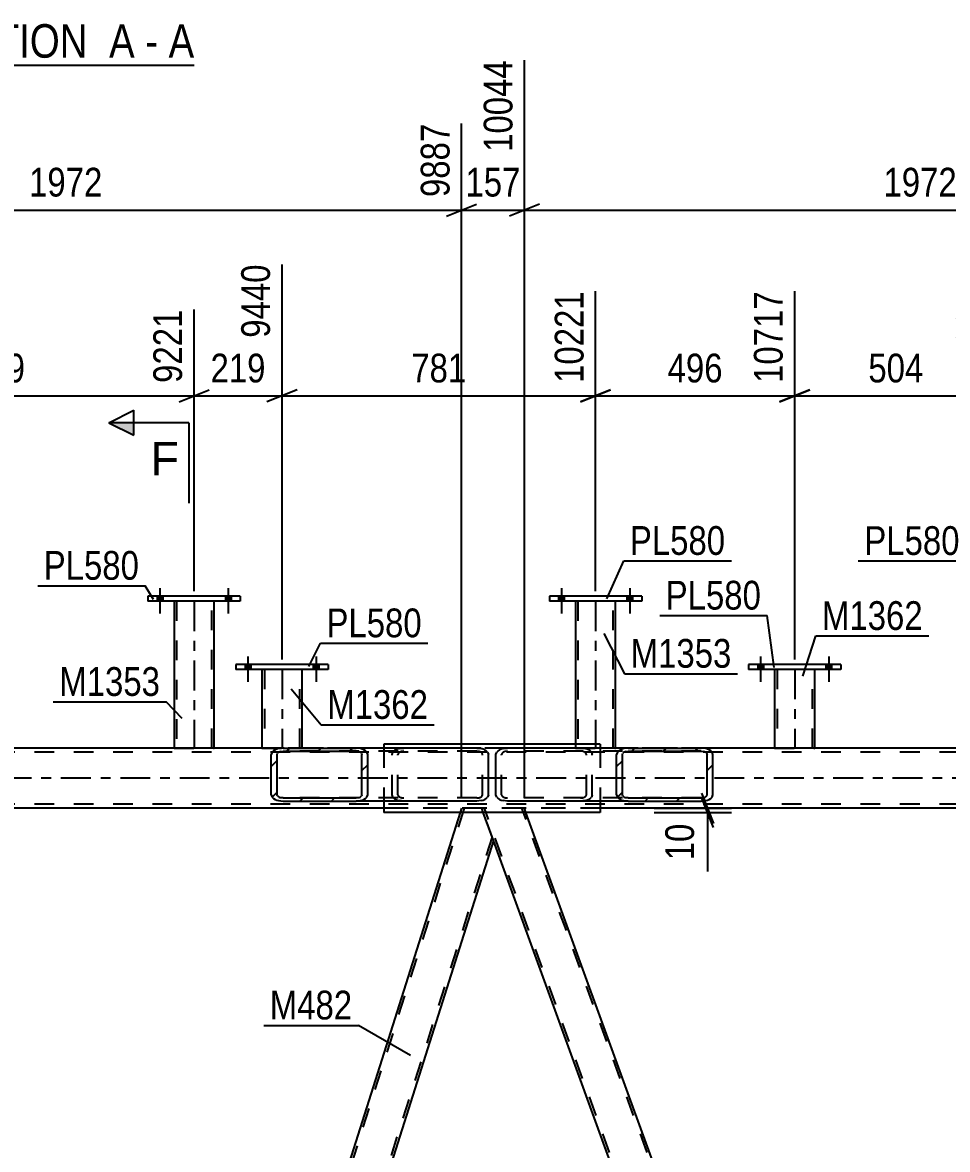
# Model space of a CAD drawing. Header units: millimetres. Extents: x -815 to 374, y -743 to 98.
# Drawn here: x -425.4 to -333.3, y -176.9 to -64.6 of the extents above; entities that cross this region are included whole.
import ezdxf

# ---------------------------------------------------------------- set-up
doc = ezdxf.new("R2010")
doc.units = ezdxf.units.MM
doc.linetypes.add('DXK_LINE_DOT2', pattern=[3.9198, 1.9599, -1.9599])
doc.linetypes.add('DXK_LINE_DOT3', pattern=[5.9187, 2.979, -0.9799, 0.9799, -0.9799])
doc.styles.add('Arial', font='ARIAL.TTF', dxfattribs={"height": 0.2})
doc.styles.add('Arial Narrow', font='ARIALN.TTF', dxfattribs={"height": 0.2})

# ---------------------------------------------------------------- blocks, each defined once
blk = doc.blocks.new('Unknown-232933173-12 - 4786')
at = {"color": 6, "linetype": 'Continuous'}
blk.add_line((-435.97, -68.9), (-408.32, -68.9), dxfattribs=at)
at = {"color": 0, "linetype": 'Continuous'}
for points in [[(-417.86, -68.15), (-417.86, -64.65), (-435.97, -64.65), (-435.97, -68.15)], [(-414.26, -68.15), (-414.26, -64.65), (-416.81, -64.65), (-416.81, -68.15)], [(-411.93, -68.15), (-411.93, -64.65), (-413.21, -64.65), (-413.21, -68.15)], [(-408.32, -68.15), (-408.32, -64.65), (-410.88, -64.65), (-410.88, -68.15)]]:
    blk.add_wipeout(points, dxfattribs=at)
at = {"color": 7, "linetype": 'Continuous', "style": 'Arial Narrow'}
for s, p in [('SECTION ', (-435.97, -68.15)), ('A', (-416.81, -68.15)), ('A', (-410.88, -68.15)), ('-', (-413.21, -68.15))]:
    blk.add_text(s, height=3.34, dxfattribs=at).set_placement(p)
blk = doc.blocks.new('Bolt-232933173-46887 - 7159')
at = {"linetype": 'Continuous'}
for points in [[(-402.7, -128.61), (-403.26, -128.61), (-403.26, -129.09), (-402.7, -129.09)], [(-402.7, -128.61), (-403.26, -128.61), (-403.26, -129.09), (-402.7, -129.09)], [(-395.9, -128.61), (-396.46, -128.61), (-396.46, -129.09), (-395.9, -129.09)], [(-395.9, -128.61), (-396.46, -128.61), (-396.46, -129.09), (-395.9, -129.09)]]:
    blk.add_hatch(color=1, dxfattribs=at).paths.add_polyline_path(points)
at = {"color": 1, "linetype": 'Continuous'}
for p, q in [((-402.98, -127.81), (-402.98, -130.33)), ((-402.98, -127.81), (-402.98, -130.33)), ((-396.18, -127.81), (-396.18, -130.33)), ((-396.18, -127.81), (-396.18, -130.33)), ((-403.26, -128.61), (-403.26, -129.09)), ((-403.26, -128.61), (-403.26, -129.09)), ((-402.7, -128.61), (-402.7, -129.09)), ((-402.7, -128.61), (-402.7, -129.09)), ((-396.46, -128.61), (-396.46, -129.09)), ((-396.46, -128.61), (-396.46, -129.09)), ((-395.9, -128.61), (-395.9, -129.09)), ((-395.9, -128.61), (-395.9, -129.09))]:
    blk.add_line(p, q, dxfattribs=at)
blk = doc.blocks.new('Bolt-232933173-46868 - 7159')
at = {"linetype": 'Continuous'}
for points in [[(-371.46, -121.81), (-372.02, -121.81), (-372.02, -122.29), (-371.46, -122.29)], [(-371.46, -121.81), (-372.02, -121.81), (-372.02, -122.29), (-371.46, -122.29)], [(-364.66, -121.81), (-365.22, -121.81), (-365.22, -122.29), (-364.66, -122.29)], [(-364.66, -121.81), (-365.22, -121.81), (-365.22, -122.29), (-364.66, -122.29)]]:
    blk.add_hatch(color=1, dxfattribs=at).paths.add_polyline_path(points)
at = {"color": 1, "linetype": 'Continuous'}
for p, q in [((-371.74, -121.01), (-371.74, -123.53)), ((-371.74, -121.01), (-371.74, -123.53)), ((-364.94, -121.01), (-364.94, -123.53)), ((-364.94, -121.01), (-364.94, -123.53)), ((-372.02, -121.81), (-372.02, -122.29)), ((-372.02, -121.81), (-372.02, -122.29)), ((-371.46, -121.81), (-371.46, -122.29)), ((-371.46, -121.81), (-371.46, -122.29)), ((-365.22, -121.81), (-365.22, -122.29)), ((-365.22, -121.81), (-365.22, -122.29)), ((-364.66, -121.81), (-364.66, -122.29)), ((-364.66, -121.81), (-364.66, -122.29))]:
    blk.add_line(p, q, dxfattribs=at)
blk = doc.blocks.new('Part-232933173-46791 - 7159')
at = {"color": 2, "linetype": 'Continuous'}
for p, q in [((-410.34, -122.29), (-410.34, -136.93)), ((-406.34, -136.93), (-406.34, -122.29))]:
    blk.add_line(p, q, dxfattribs=at)
at = {"color": 7, "linetype": 'DXK_LINE_DOT2'}
for p, q in [((-406.34, -122.29), (-410.34, -122.29)), ((-410.1, -122.29), (-410.1, -136.93)), ((-406.58, -136.93), (-406.58, -122.29)), ((-410.34, -136.93), (-410.34, -136.93)), ((-410.34, -136.93), (-406.34, -136.93)), ((-406.34, -136.93), (-406.34, -136.93)), ((-406.34, -136.93), (-406.34, -136.93))]:
    blk.add_line(p, q, dxfattribs=at)
at = {"color": 7, "linetype": 'DXK_LINE_DOT3'}
blk.add_line((-408.34, -122.29), (-408.34, -136.93), dxfattribs=at)
blk = doc.blocks.new('Part-232933173-7311 - 7159')
at = {"color": 2, "linetype": 'Continuous'}
for p, q in [((-389.42, -136.53), (-389.42, -136.93)), ((-367.87, -136.53), (-389.42, -136.53)), ((-367.87, -136.53), (-367.87, -136.93)), ((-389.42, -142.21), (-389.42, -143.33)), ((-367.87, -142.21), (-367.87, -143.33)), ((-367.87, -143.33), (-389.42, -143.33))]:
    blk.add_line(p, q, dxfattribs=at)
at = {"color": 7, "linetype": 'DXK_LINE_DOT2'}
for p, q in [((-389.42, -136.93), (-389.42, -142.21)), ((-367.87, -136.93), (-367.87, -142.21))]:
    blk.add_line(p, q, dxfattribs=at)
blk = doc.blocks.new('Part-232933173-7324 - 7159')
at = {"linetype": 'Continuous'}
h = blk.add_hatch(dxfattribs=at)
h.set_pattern_fill('', scale=0.7, style=0, pattern_type=0)
h.set_pattern_definition([(45, (-366.1603, -141.8167), (-1.57154, 1.57154), [])])
h.paths.add_polyline_path([(-366.25, -141.57), (-366.16, -141.82), (-365.91, -142.02), (-365.53, -142.16), (-365.08, -142.21), (-357.81, -142.21), (-357.36, -142.16), (-356.98, -142.02), (-356.73, -141.82), (-356.64, -141.57), (-356.64, -137.57), (-356.73, -137.33), (-356.98, -137.12), (-357.36, -136.98), (-357.81, -136.93), (-365.08, -136.93), (-365.53, -136.98), (-365.91, -137.12), (-366.16, -137.33), (-366.25, -137.57)])
h.paths.add_polyline_path([(-365.62, -137.45), (-365.5, -137.35), (-365.31, -137.28), (-365.08, -137.25), (-357.81, -137.25), (-357.58, -137.28), (-357.39, -137.35), (-357.27, -137.45), (-357.22, -137.57), (-357.22, -141.57), (-357.27, -141.69), (-357.39, -141.8), (-357.58, -141.87), (-357.81, -141.89), (-365.08, -141.89), (-365.31, -141.87), (-365.5, -141.8), (-365.62, -141.69), (-365.67, -141.57), (-365.67, -137.57)])
at = {"color": 2, "linetype": 'Continuous'}
for p, q in [((-377.56, -136.98), (-377.11, -136.93)), ((-365.08, -136.93), (-377.11, -136.93)), ((-365.08, -136.93), (-365.53, -136.98)), ((-365.08, -136.93), (-357.81, -136.93)), ((-357.36, -136.98), (-357.81, -136.93)), ((-378.28, -137.57), (-378.19, -137.33)), ((-378.28, -141.57), (-378.28, -137.57)), ((-366.16, -137.33), (-366.25, -137.57)), ((-366.25, -141.57), (-366.25, -137.57)), ((-365.67, -137.57), (-365.62, -137.45)), ((-365.67, -141.57), (-365.67, -137.57)), ((-365.31, -137.28), (-365.08, -137.25)), ((-365.08, -137.25), (-357.81, -137.25)), ((-357.81, -137.25), (-357.58, -137.28)), ((-357.27, -137.45), (-357.22, -137.57)), ((-357.22, -141.57), (-357.22, -137.57)), ((-356.64, -137.57), (-356.73, -137.33)), ((-356.64, -141.57), (-356.64, -137.57)), ((-378.19, -141.82), (-378.28, -141.57)), ((-377.11, -142.21), (-377.56, -142.16)), ((-365.08, -142.21), (-377.11, -142.21)), ((-366.25, -141.57), (-366.16, -141.82)), ((-365.62, -141.69), (-365.67, -141.57)), ((-365.53, -142.16), (-365.08, -142.21)), ((-365.08, -141.89), (-365.31, -141.87)), ((-365.08, -141.89), (-357.81, -141.89)), ((-365.08, -142.21), (-357.81, -142.21)), ((-357.58, -141.87), (-357.81, -141.89)), ((-357.81, -142.21), (-357.36, -142.16)), ((-357.22, -141.57), (-357.27, -141.69)), ((-356.73, -141.82), (-356.64, -141.57))]:
    blk.add_line(p, q, dxfattribs=at)
at = {"color": 7, "linetype": 'DXK_LINE_DOT2'}
for p, q in [((-369.84, -136.93), (-369.39, -136.98)), ((-357.81, -136.93), (-365.08, -136.93)), ((-377.65, -137.45), (-377.7, -137.57)), ((-377.7, -141.57), (-377.7, -137.57)), ((-377.11, -137.25), (-377.34, -137.28)), ((-357.81, -137.25), (-377.11, -137.25)), ((-369.61, -137.28), (-369.84, -137.25)), ((-369.25, -137.57), (-369.3, -137.45)), ((-369.25, -141.57), (-369.25, -137.57)), ((-368.76, -137.33), (-368.67, -137.57)), ((-368.67, -141.57), (-368.67, -137.57)), ((-377.7, -141.57), (-377.65, -141.69)), ((-377.34, -141.87), (-377.11, -141.89)), ((-357.81, -141.89), (-377.11, -141.89)), ((-369.84, -141.89), (-369.61, -141.87)), ((-369.39, -142.16), (-369.84, -142.21)), ((-369.3, -141.69), (-369.25, -141.57)), ((-368.67, -141.57), (-368.76, -141.82)), ((-365.08, -142.21), (-365.08, -142.21)), ((-365.08, -142.21), (-357.81, -142.21))]:
    blk.add_line(p, q, dxfattribs=at)
at = {"color": 2, "linetype": 'Continuous'}
for centre, radius, start, end in [((-377.38, -138.05), 1.09, 99.5182, 138.0638), ((-365.35, -138.05), 1.09, 99.5182, 138.0638), ((-365.22, -137.81), 0.545, 99.5182, 138.0638), ((-357.67, -137.81), 0.545, 41.9363, 80.4819), ((-357.54, -138.05), 1.09, 41.9363, 80.4819), ((-377.38, -141.09), 1.09, 221.9363, 260.4819), ((-365.35, -141.09), 1.09, 221.9363, 260.4819), ((-365.22, -141.33), 0.545, 221.9363, 260.4819), ((-357.67, -141.33), 0.545, 279.5182, 318.0638), ((-357.54, -141.09), 1.09, 279.5182, 318.0638)]:
    blk.add_arc(centre, radius, start, end, dxfattribs=at)
at = {"color": 7, "linetype": 'DXK_LINE_DOT2'}
for centre, radius, start, end in [((-377.25, -137.81), 0.545, 99.5182, 138.0638), ((-369.7, -137.81), 0.545, 41.9363, 80.4819), ((-369.57, -138.05), 1.09, 41.9363, 80.4819), ((-377.25, -141.33), 0.545, 221.9363, 260.4819), ((-369.7, -141.33), 0.545, 279.5182, 318.0638), ((-369.57, -141.09), 1.09, 279.5182, 318.0638)]:
    blk.add_arc(centre, radius, start, end, dxfattribs=at)
blk = doc.blocks.new('Part-232933173-7440 - 7159')
at = {"color": 7, "linetype": 'DXK_LINE_DOT2'}
for p, q in [((-375.42, -142.93), (-379.68, -142.93)), ((-378.51, -146.14), (-379.68, -142.93)), ((-336.11, -261.93), (-379.42, -142.93)), ((-332.37, -261.93), (-375.68, -142.93)), ((-375.28, -143.33), (-375.42, -142.93))]:
    blk.add_line(p, q, dxfattribs=at)
at = {"color": 2, "linetype": 'Continuous'}
for p, q in [((-333.28, -258.73), (-375.28, -143.33)), ((-336.51, -261.53), (-378.51, -146.14))]:
    blk.add_line(p, q, dxfattribs=at)
blk = doc.blocks.new('Part-232933173-7470 - 7159')
at = {"linetype": 'Continuous'}
h = blk.add_hatch(dxfattribs=at)
h.set_pattern_fill('', scale=0.7, style=0, pattern_type=0)
h.set_pattern_definition([(45, (-400.558, -141.8166), (-1.57154, 1.57154), [])])
h.paths.add_polyline_path([(-400.65, -141.57), (-400.56, -141.82), (-400.31, -142.02), (-399.93, -142.16), (-399.48, -142.21), (-392.2, -142.21), (-391.76, -142.16), (-391.38, -142.02), (-391.13, -141.82), (-391.04, -141.57), (-391.04, -137.57), (-391.13, -137.33), (-391.38, -137.12), (-391.76, -136.98), (-392.2, -136.93), (-399.48, -136.93), (-399.93, -136.98), (-400.31, -137.12), (-400.56, -137.33), (-400.65, -137.57)])
h.paths.add_polyline_path([(-400.02, -137.45), (-399.89, -137.35), (-399.7, -137.28), (-399.48, -137.25), (-392.2, -137.25), (-391.98, -137.28), (-391.79, -137.35), (-391.67, -137.45), (-391.62, -137.57), (-391.62, -141.57), (-391.67, -141.69), (-391.79, -141.8), (-391.98, -141.87), (-392.2, -141.89), (-399.48, -141.89), (-399.7, -141.87), (-399.89, -141.8), (-400.02, -141.69), (-400.06, -141.57), (-400.06, -137.57)])
at = {"color": 2, "linetype": 'Continuous'}
for p, q in [((-399.48, -136.93), (-399.93, -136.98)), ((-399.48, -136.93), (-392.2, -136.93)), ((-380.17, -136.93), (-392.2, -136.93)), ((-391.76, -136.98), (-392.2, -136.93)), ((-380.17, -136.93), (-379.73, -136.98)), ((-400.56, -137.33), (-400.65, -137.57)), ((-400.65, -141.57), (-400.65, -137.57)), ((-400.06, -137.57), (-400.02, -137.45)), ((-400.06, -141.57), (-400.06, -137.57)), ((-399.7, -137.28), (-399.48, -137.25)), ((-399.48, -137.25), (-392.2, -137.25)), ((-392.2, -137.25), (-391.98, -137.28)), ((-391.67, -137.45), (-391.62, -137.57)), ((-391.62, -141.57), (-391.62, -137.57)), ((-391.04, -137.57), (-391.13, -137.33)), ((-391.04, -141.57), (-391.04, -137.57)), ((-379.1, -137.33), (-379.01, -137.57)), ((-379.01, -141.57), (-379.01, -137.57)), ((-400.65, -141.57), (-400.56, -141.82)), ((-400.02, -141.69), (-400.06, -141.57)), ((-399.93, -142.16), (-399.48, -142.21)), ((-399.48, -141.89), (-399.7, -141.87)), ((-399.48, -141.89), (-392.2, -141.89)), ((-399.48, -142.21), (-392.2, -142.21)), ((-391.98, -141.87), (-392.2, -141.89)), ((-392.2, -142.21), (-391.76, -142.16)), ((-380.17, -142.21), (-392.2, -142.21)), ((-391.62, -141.57), (-391.67, -141.69)), ((-391.13, -141.82), (-391.04, -141.57)), ((-379.73, -142.16), (-380.17, -142.21)), ((-379.01, -141.57), (-379.1, -141.82))]:
    blk.add_line(p, q, dxfattribs=at)
at = {"color": 7, "linetype": 'DXK_LINE_DOT2'}
for p, q in [((-392.2, -136.93), (-399.48, -136.93)), ((-387.9, -136.98), (-387.45, -136.93)), ((-380.17, -137.25), (-399.48, -137.25)), ((-388.62, -137.57), (-388.53, -137.33)), ((-388.62, -141.57), (-388.62, -137.57)), ((-387.99, -137.45), (-388.03, -137.57)), ((-388.03, -141.57), (-388.03, -137.57)), ((-387.45, -137.25), (-387.67, -137.28)), ((-379.95, -137.28), (-380.17, -137.25)), ((-379.59, -137.57), (-379.64, -137.45)), ((-379.59, -141.57), (-379.59, -137.57)), ((-380.17, -141.89), (-399.48, -141.89)), ((-399.48, -142.21), (-392.2, -142.21)), ((-388.53, -141.82), (-388.62, -141.57)), ((-388.03, -141.57), (-387.99, -141.69)), ((-387.45, -142.21), (-387.9, -142.16)), ((-387.67, -141.87), (-387.45, -141.89)), ((-380.17, -141.89), (-379.95, -141.87)), ((-379.64, -141.69), (-379.59, -141.57))]:
    blk.add_line(p, q, dxfattribs=at)
at = {"color": 2, "linetype": 'Continuous'}
for centre, radius, start, end in [((-399.75, -138.05), 1.09, 99.5182, 138.0638), ((-399.61, -137.81), 0.545, 99.5182, 138.0638), ((-392.07, -137.81), 0.545, 41.9363, 80.4819), ((-391.94, -138.05), 1.09, 41.9363, 80.4819), ((-379.91, -138.05), 1.09, 41.9363, 80.4819), ((-399.75, -141.09), 1.09, 221.9363, 260.4819), ((-399.61, -141.33), 0.545, 221.9363, 260.4819), ((-392.07, -141.33), 0.545, 279.5182, 318.0638), ((-391.94, -141.09), 1.09, 279.5182, 318.0638), ((-379.91, -141.09), 1.09, 279.5182, 318.0638)]:
    blk.add_arc(centre, radius, start, end, dxfattribs=at)
at = {"color": 7, "linetype": 'DXK_LINE_DOT2'}
for centre, radius, start, end in [((-387.72, -138.05), 1.09, 99.5182, 138.0638), ((-387.58, -137.81), 0.545, 99.5182, 138.0638), ((-380.04, -137.81), 0.545, 41.9363, 80.4819), ((-387.72, -141.09), 1.09, 221.9363, 260.4819), ((-387.58, -141.33), 0.545, 221.9363, 260.4819), ((-380.04, -141.33), 0.545, 279.5182, 318.0638)]:
    blk.add_arc(centre, radius, start, end, dxfattribs=at)
blk = doc.blocks.new('Part-232933173-7353 - 7159')
at = {"color": 7, "linetype": 'DXK_LINE_DOT2'}
for p, q in [((-81.86, -136.93), (-654.89, -136.93)), ((-357.8, -136.93), (-399.48, -136.93)), ((-81.26, -137.33), (-741.87, -137.33)), ((-81.26, -142.53), (-741.87, -142.53)), ((-81.26, -142.93), (-729.95, -142.93)), ((-367.87, -142.93), (-389.42, -142.93))]:
    blk.add_line(p, q, dxfattribs=at)
at = {"color": 2, "linetype": 'Continuous'}
for p, q in [((-399.48, -136.93), (-442.94, -136.93)), ((-314.35, -136.93), (-357.8, -136.93)), ((-389.42, -142.93), (-453.01, -142.93)), ((-304.28, -142.93), (-367.87, -142.93))]:
    blk.add_line(p, q, dxfattribs=at)
at = {"color": 7, "linetype": 'DXK_LINE_DOT3'}
blk.add_line((-81.26, -139.93), (-741.87, -139.93), dxfattribs=at)
blk = doc.blocks.new('Part-232933173-7400 - 7159')
at = {"color": 2, "linetype": 'Continuous'}
for p, q in [((-381.82, -143.33), (-418.41, -258.73)), ((-378.51, -146.14), (-379.53, -143.33)), ((-378.51, -146.14), (-415.11, -261.53))]:
    blk.add_line(p, q, dxfattribs=at)
at = {"color": 7, "linetype": 'DXK_LINE_DOT2'}
for p, q in [((-381.44, -142.93), (-418.28, -259.1)), ((-381.69, -142.93), (-381.82, -143.33)), ((-379.68, -142.93), (-381.69, -142.93)), ((-379.53, -143.33), (-379.68, -142.93)), ((-378.65, -145.77), (-415.48, -261.93))]:
    blk.add_line(p, q, dxfattribs=at)
blk = doc.blocks.new('Bolt-232933173-46886 - 7159')
at = {"linetype": 'Continuous'}
for points in [[(-351.62, -128.61), (-352.18, -128.61), (-352.18, -129.09), (-351.62, -129.09)], [(-351.62, -128.61), (-352.18, -128.61), (-352.18, -129.09), (-351.62, -129.09)], [(-344.82, -128.61), (-345.38, -128.61), (-345.38, -129.09), (-344.82, -129.09)], [(-344.82, -128.61), (-345.38, -128.61), (-345.38, -129.09), (-344.82, -129.09)]]:
    blk.add_hatch(color=1, dxfattribs=at).paths.add_polyline_path(points)
at = {"color": 1, "linetype": 'Continuous'}
for p, q in [((-351.9, -127.81), (-351.9, -130.33)), ((-351.9, -127.81), (-351.9, -130.33)), ((-345.1, -127.81), (-345.1, -130.33)), ((-345.1, -127.81), (-345.1, -130.33)), ((-352.18, -128.61), (-352.18, -129.09)), ((-352.18, -128.61), (-352.18, -129.09)), ((-351.62, -128.61), (-351.62, -129.09)), ((-351.62, -128.61), (-351.62, -129.09)), ((-345.38, -128.61), (-345.38, -129.09)), ((-345.38, -128.61), (-345.38, -129.09)), ((-344.82, -128.61), (-344.82, -129.09)), ((-344.82, -128.61), (-344.82, -129.09))]:
    blk.add_line(p, q, dxfattribs=at)
blk = doc.blocks.new('Part-232933173-46828 - 7159')
at = {"color": 2, "linetype": 'Continuous'}
for p, q in [((-401.58, -129.09), (-401.58, -136.93)), ((-397.58, -136.93), (-397.58, -129.09))]:
    blk.add_line(p, q, dxfattribs=at)
at = {"color": 7, "linetype": 'DXK_LINE_DOT2'}
for p, q in [((-397.58, -129.09), (-401.58, -129.09)), ((-401.34, -129.09), (-401.34, -136.94)), ((-397.82, -136.94), (-397.82, -129.09)), ((-401.58, -136.93), (-401.58, -136.94)), ((-401.58, -136.94), (-397.58, -136.94)), ((-397.58, -136.94), (-397.58, -136.93)), ((-397.58, -136.93), (-397.58, -136.94))]:
    blk.add_line(p, q, dxfattribs=at)
at = {"color": 7, "linetype": 'DXK_LINE_DOT3'}
blk.add_line((-399.58, -129.09), (-399.58, -136.94), dxfattribs=at)
blk = doc.blocks.new('Part-232933173-46787 - 7159')
at = {"color": 2, "linetype": 'Continuous'}
for p, q in [((-370.34, -122.29), (-370.34, -136.53)), ((-366.34, -136.93), (-366.34, -122.29))]:
    blk.add_line(p, q, dxfattribs=at)
at = {"color": 7, "linetype": 'DXK_LINE_DOT2'}
for p, q in [((-366.34, -122.29), (-370.34, -122.29)), ((-370.1, -122.29), (-370.1, -136.93)), ((-366.58, -136.93), (-366.58, -122.29)), ((-370.34, -136.53), (-370.34, -136.93)), ((-370.34, -136.93), (-366.34, -136.93)), ((-366.34, -136.93), (-366.34, -136.93)), ((-366.34, -136.93), (-366.34, -136.93))]:
    blk.add_line(p, q, dxfattribs=at)
at = {"color": 7, "linetype": 'DXK_LINE_DOT3'}
blk.add_line((-368.34, -122.29), (-368.34, -136.93), dxfattribs=at)
blk = doc.blocks.new('Part-232933173-46788 - 7159')
at = {"color": 2, "linetype": 'Continuous'}
for p, q in [((-363.74, -121.81), (-372.94, -121.81)), ((-372.94, -121.81), (-372.94, -122.29)), ((-363.74, -122.29), (-372.94, -122.29)), ((-363.74, -121.81), (-363.74, -122.29))]:
    blk.add_line(p, q, dxfattribs=at)
blk = doc.blocks.new('Part-232933173-46792 - 7159')
at = {"color": 2, "linetype": 'Continuous'}
for p, q in [((-403.74, -121.81), (-412.94, -121.81)), ((-412.94, -121.81), (-412.94, -122.29)), ((-403.74, -122.29), (-412.94, -122.29)), ((-403.74, -121.81), (-403.74, -122.29))]:
    blk.add_line(p, q, dxfattribs=at)
blk = doc.blocks.new('Part-232933173-46826 - 7159')
at = {"color": 2, "linetype": 'Continuous'}
for p, q in [((-350.5, -129.09), (-350.5, -136.93)), ((-346.5, -136.93), (-346.5, -129.09))]:
    blk.add_line(p, q, dxfattribs=at)
at = {"color": 7, "linetype": 'DXK_LINE_DOT2'}
for p, q in [((-346.5, -129.09), (-350.5, -129.09)), ((-350.26, -129.09), (-350.26, -136.94)), ((-346.74, -136.94), (-346.74, -129.09)), ((-350.5, -136.93), (-350.5, -136.94)), ((-350.5, -136.94), (-346.5, -136.94)), ((-346.5, -136.94), (-346.5, -136.93)), ((-346.5, -136.93), (-346.5, -136.94))]:
    blk.add_line(p, q, dxfattribs=at)
at = {"color": 7, "linetype": 'DXK_LINE_DOT3'}
blk.add_line((-348.5, -129.09), (-348.5, -136.94), dxfattribs=at)
blk = doc.blocks.new('Part-232933173-46827 - 7159')
at = {"color": 2, "linetype": 'Continuous'}
for p, q in [((-343.9, -128.61), (-353.1, -128.61)), ((-353.1, -128.61), (-353.1, -129.09)), ((-343.9, -129.09), (-353.1, -129.09)), ((-343.9, -128.61), (-343.9, -129.09))]:
    blk.add_line(p, q, dxfattribs=at)
blk = doc.blocks.new('Part-232933173-46829 - 7159')
at = {"color": 2, "linetype": 'Continuous'}
for p, q in [((-394.98, -128.61), (-404.18, -128.61)), ((-404.18, -128.61), (-404.18, -129.09)), ((-394.98, -129.09), (-404.18, -129.09)), ((-394.98, -128.61), (-394.98, -129.09))]:
    blk.add_line(p, q, dxfattribs=at)
blk = doc.blocks.new('Bolt-232933173-46870 - 7159')
at = {"linetype": 'Continuous'}
for points in [[(-411.46, -121.81), (-412.02, -121.81), (-412.02, -122.29), (-411.46, -122.29)], [(-411.46, -121.81), (-412.02, -121.81), (-412.02, -122.29), (-411.46, -122.29)], [(-404.66, -121.81), (-405.22, -121.81), (-405.22, -122.29), (-404.66, -122.29)], [(-404.66, -121.81), (-405.22, -121.81), (-405.22, -122.29), (-404.66, -122.29)]]:
    blk.add_hatch(color=1, dxfattribs=at).paths.add_polyline_path(points)
at = {"color": 1, "linetype": 'Continuous'}
for p, q in [((-411.74, -121.01), (-411.74, -123.53)), ((-411.74, -121.01), (-411.74, -123.53)), ((-404.94, -121.01), (-404.94, -123.53)), ((-404.94, -121.01), (-404.94, -123.53)), ((-412.02, -121.81), (-412.02, -122.29)), ((-412.02, -121.81), (-412.02, -122.29)), ((-411.46, -121.81), (-411.46, -122.29)), ((-411.46, -121.81), (-411.46, -122.29)), ((-405.22, -121.81), (-405.22, -122.29)), ((-405.22, -121.81), (-405.22, -122.29)), ((-404.66, -121.81), (-404.66, -122.29)), ((-404.66, -121.81), (-404.66, -122.29))]:
    blk.add_line(p, q, dxfattribs=at)
blk = doc.blocks.new('StraightDimension-232933173-57647 - 7159')
at = {"color": 7, "linetype": 'Continuous'}
for p, q in [((-348.5, -128.09), (-348.5, -91.41)), ((-328.34, -121.29), (-328.34, -91.41)), ((-347, -101.25), (-350, -102.45)), ((-348.5, -101.85), (-328.34, -101.85)), ((-329.84, -102.45), (-326.84, -101.25))]:
    blk.add_line(p, q, dxfattribs=at)
at = {"color": 0}
blk.add_wipeout([(-335.08, -101.1), (-335.08, -96.9), (-341.76, -96.9), (-341.76, -101.1)], dxfattribs=at)
at = {"color": 3, "style": 'Arial Narrow'}
blk.add_text('504', height=2.863, dxfattribs=at).set_placement((-341.16, -100.5))
at = {"color": 0, "linetype": 'Continuous'}
blk.add_wipeout([(-328.94, -90.81), (-333.14, -90.81), (-333.14, -101.15), (-328.94, -101.15)], dxfattribs=at)
at = {"color": 3, "linetype": 'Continuous', "style": 'Arial Narrow'}
blk.add_text('11221', height=2.863, rotation=90.0002, dxfattribs=at).set_placement((-329.54, -100.55))
blk = doc.blocks.new('StraightDimension-232933173-57650 - 7159')
at = {"color": 7, "linetype": 'Continuous'}
for p, q in [((-399.58, -128.09), (-399.58, -88.74)), ((-408.34, -121.29), (-408.34, -93.24)), ((-409.84, -102.45), (-406.84, -101.25)), ((-408.34, -101.85), (-399.58, -101.85)), ((-398.08, -101.25), (-401.08, -102.45))]:
    blk.add_line(p, q, dxfattribs=at)
at = {"color": 0}
blk.add_wipeout([(-400.62, -101.1), (-400.62, -96.9), (-407.3, -96.9), (-407.3, -101.1)], dxfattribs=at)
at = {"color": 3, "style": 'Arial Narrow'}
blk.add_text('219', height=2.863, dxfattribs=at).set_placement((-406.7, -100.5))
at = {"color": 0, "linetype": 'Continuous'}
blk.add_wipeout([(-400.18, -88.14), (-404.38, -88.14), (-404.38, -96.65), (-400.18, -96.65)], dxfattribs=at)
at = {"color": 3, "linetype": 'Continuous', "style": 'Arial Narrow'}
blk.add_text('9440', height=2.863, rotation=90.0002, dxfattribs=at).set_placement((-400.78, -96.05))
blk = doc.blocks.new('StraightDimension-232933173-57649 - 7159')
at = {"color": 7, "linetype": 'Continuous'}
for p, q in [((-399.58, -128.09), (-399.58, -88.74)), ((-368.34, -121.29), (-368.34, -91.41)), ((-398.08, -101.25), (-401.08, -102.45)), ((-399.58, -101.85), (-368.34, -101.85)), ((-369.84, -102.45), (-366.84, -101.25))]:
    blk.add_line(p, q, dxfattribs=at)
at = {"color": 0}
blk.add_wipeout([(-380.62, -101.1), (-380.62, -96.9), (-387.3, -96.9), (-387.3, -101.1)], dxfattribs=at)
at = {"color": 3, "style": 'Arial Narrow'}
blk.add_text('781', height=2.863, dxfattribs=at).set_placement((-386.7, -100.5))
at = {"color": 0, "linetype": 'Continuous'}
blk.add_wipeout([(-368.94, -90.81), (-373.14, -90.81), (-373.14, -101.15), (-368.94, -101.15)], dxfattribs=at)
at = {"color": 3, "linetype": 'Continuous', "style": 'Arial Narrow'}
blk.add_text('10221', height=2.863, rotation=90.0002, dxfattribs=at).set_placement((-369.54, -100.55))
blk = doc.blocks.new('StraightDimension-232933173-37574 - 7159')
at = {"color": 7, "linetype": 'Continuous'}
for p, q in [((-375.42, -141.93), (-375.42, -68.39)), ((-381.69, -141.93), (-381.69, -74.72)), ((-383.19, -83.93), (-380.19, -82.73)), ((-373.92, -82.73), (-376.92, -83.93)), ((-381.69, -83.33), (-375.42, -83.33))]:
    blk.add_line(p, q, dxfattribs=at)
at = {"color": 0}
blk.add_wipeout([(-375.22, -82.58), (-375.22, -78.38), (-381.9, -78.38), (-381.9, -82.58)], dxfattribs=at)
at = {"color": 3, "style": 'Arial Narrow'}
blk.add_text('157', height=2.863, dxfattribs=at).set_placement((-381.3, -81.98))
at = {"color": 0, "linetype": 'Continuous'}
blk.add_wipeout([(-376.02, -67.79), (-380.22, -67.79), (-380.22, -78.13), (-376.02, -78.13)], dxfattribs=at)
at = {"color": 3, "linetype": 'Continuous', "style": 'Arial Narrow'}
blk.add_text('10044', height=2.863, rotation=90.0002, dxfattribs=at).set_placement((-376.62, -77.53))
blk = doc.blocks.new('StraightDimension-232933173-37573 - 7159')
at = {"color": 7, "linetype": 'Continuous'}
for p, q in [((-375.42, -141.93), (-375.42, -68.39)), ((-296.56, -141.93), (-296.56, -72.89)), ((-373.92, -82.73), (-376.92, -83.93)), ((-298.06, -83.93), (-295.06, -82.73)), ((-375.42, -83.33), (-296.56, -83.33))]:
    blk.add_line(p, q, dxfattribs=at)
at = {"color": 0}
blk.add_wipeout([(-331.74, -82.58), (-331.74, -78.38), (-340.25, -78.38), (-340.25, -82.58)], dxfattribs=at)
at = {"color": 3, "style": 'Arial Narrow'}
blk.add_text('1972', height=2.863, dxfattribs=at).set_placement((-339.65, -81.98))
at = {"color": 0, "linetype": 'Continuous'}
blk.add_wipeout([(-297.16, -72.29), (-301.36, -72.29), (-301.36, -82.63), (-297.16, -82.63)], dxfattribs=at)
at = {"color": 3, "linetype": 'Continuous', "style": 'Arial Narrow'}
blk.add_text('12015', height=2.863, rotation=90.0002, dxfattribs=at).set_placement((-297.76, -82.03))
blk = doc.blocks.new('StraightDimension-232933173-37575 - 7159')
at = {"color": 7, "linetype": 'Continuous'}
for p, q in [((-460.56, -141.93), (-460.56, -70.22)), ((-381.69, -141.93), (-381.69, -74.72)), ((-459.06, -82.73), (-462.06, -83.93)), ((-383.19, -83.93), (-380.19, -82.73)), ((-460.56, -83.33), (-381.69, -83.33))]:
    blk.add_line(p, q, dxfattribs=at)
at = {"color": 0}
blk.add_wipeout([(-416.87, -82.58), (-416.87, -78.38), (-425.38, -78.38), (-425.38, -82.58)], dxfattribs=at)
at = {"color": 3, "style": 'Arial Narrow'}
blk.add_text('1972', height=2.863, dxfattribs=at).set_placement((-424.78, -81.98))
at = {"color": 0, "linetype": 'Continuous'}
blk.add_wipeout([(-382.29, -74.12), (-386.49, -74.12), (-386.49, -82.63), (-382.29, -82.63)], dxfattribs=at)
at = {"color": 3, "linetype": 'Continuous', "style": 'Arial Narrow'}
blk.add_text('9887', height=2.863, rotation=90.0002, dxfattribs=at).set_placement((-382.89, -82.03))
blk = doc.blocks.new('StraightDimension-232933173-38577 - 7159')
at = {"color": 7, "linetype": 'Continuous'}
for p, q in [((-357.78, -141.43), (-356.58, -144.43)), ((-356.58, -144.83), (-357.78, -141.83)), ((-362.51, -142.93), (-354.78, -142.93)), ((-362.51, -143.33), (-354.78, -143.33)), ((-357.18, -143.33), (-357.18, -142.93)), ((-357.18, -143.33), (-357.18, -149.24)), ((-357.18, -143.33), (-357.18, -149.24))]:
    blk.add_line(p, q, dxfattribs=at)
at = {"color": 0}
blk.add_wipeout([(-357.93, -143.86), (-362.13, -143.86), (-362.13, -148.71), (-357.93, -148.71)], dxfattribs=at)
at = {"color": 3, "style": 'Arial Narrow'}
blk.add_text('10', height=2.863, rotation=90.0002, dxfattribs=at).set_placement((-358.53, -148.11))
blk = doc.blocks.new('StraightDimension-232933173-57648 - 7159')
at = {"color": 7, "linetype": 'Continuous'}
for p, q in [((-368.34, -121.29), (-368.34, -91.41)), ((-348.5, -128.09), (-348.5, -91.41)), ((-366.84, -101.25), (-369.84, -102.45)), ((-368.34, -101.85), (-348.5, -101.85)), ((-350, -102.45), (-347, -101.25))]:
    blk.add_line(p, q, dxfattribs=at)
at = {"color": 0}
blk.add_wipeout([(-355.08, -101.1), (-355.08, -96.9), (-361.76, -96.9), (-361.76, -101.1)], dxfattribs=at)
at = {"color": 3, "style": 'Arial Narrow'}
blk.add_text('496', height=2.863, dxfattribs=at).set_placement((-361.16, -100.5))
at = {"color": 0, "linetype": 'Continuous'}
blk.add_wipeout([(-349.1, -90.81), (-353.3, -90.81), (-353.3, -101.15), (-349.1, -101.15)], dxfattribs=at)
at = {"color": 3, "linetype": 'Continuous', "style": 'Arial Narrow'}
blk.add_text('10717', height=2.863, rotation=90.0002, dxfattribs=at).set_placement((-349.7, -100.55))
blk = doc.blocks.new('StraightDimension-232933173-57651 - 7159')
at = {"color": 7, "linetype": 'Continuous'}
for p, q in [((-447.5, -120.57), (-447.5, -80.04)), ((-408.34, -121.29), (-408.34, -93.24)), ((-446, -101.25), (-449, -102.45)), ((-447.5, -101.85), (-408.34, -101.85)), ((-409.84, -102.45), (-406.84, -101.25))]:
    blk.add_line(p, q, dxfattribs=at)
at = {"color": 0}
blk.add_wipeout([(-424.58, -101.1), (-424.58, -96.9), (-431.26, -96.9), (-431.26, -101.1)], dxfattribs=at)
at = {"color": 3, "style": 'Arial Narrow'}
blk.add_text('979', height=2.863, dxfattribs=at).set_placement((-430.66, -100.5))
at = {"color": 0, "linetype": 'Continuous'}
blk.add_wipeout([(-408.94, -92.64), (-413.14, -92.64), (-413.14, -101.15), (-408.94, -101.15)], dxfattribs=at)
at = {"color": 3, "linetype": 'Continuous', "style": 'Arial Narrow'}
blk.add_text('9221', height=2.863, rotation=90.0002, dxfattribs=at).set_placement((-409.54, -100.55))
blk = doc.blocks.new('Mark-232933173-58361 - 7159')
at = {"color": 30, "linetype": 'Continuous'}
for p, q in [((-396.92, -128.79), (-395.75, -126.49)), ((-395.75, -126.49), (-385.05, -126.49))]:
    blk.add_line(p, q, dxfattribs=at)
at = {"color": 0}
blk.add_wipeout([(-385.65, -125.89), (-385.65, -122.89), (-395.15, -122.89), (-395.15, -125.89)], dxfattribs=at)
blk.add_wipeout([(-385.65, -125.89), (-385.65, -122.89), (-395.15, -122.89), (-395.15, -125.89)], dxfattribs=at)
at = {"color": 3, "style": 'Arial Narrow'}
blk.add_text('PL580', height=2.863, dxfattribs=at).set_placement((-395.15, -125.89))
blk = doc.blocks.new('Mark-232933173-58353 - 7159')
at = {"color": 30, "linetype": 'Continuous'}
for p in [(-423.92, -120.76), (-412.38, -122.14)]:
    blk.add_line(p, (-413.22, -120.76), dxfattribs=at)
at = {"color": 0}
blk.add_wipeout([(-413.82, -120.16), (-413.82, -117.16), (-423.32, -117.16), (-423.32, -120.16)], dxfattribs=at)
blk.add_wipeout([(-413.82, -120.16), (-413.82, -117.16), (-423.32, -117.16), (-423.32, -120.16)], dxfattribs=at)
at = {"color": 3, "style": 'Arial Narrow'}
blk.add_text('PL580', height=2.863, dxfattribs=at).set_placement((-423.32, -120.16))
blk = doc.blocks.new('Mark-232933173-58358 - 7159')
at = {"color": 30, "linetype": 'Continuous'}
for p, q in [((-398.68, -131.03), (-395.67, -134.62)), ((-395.67, -134.62), (-384.41, -134.62))]:
    blk.add_line(p, q, dxfattribs=at)
at = {"color": 0}
blk.add_wipeout([(-385.01, -134.02), (-385.01, -131.02), (-395.07, -131.02), (-395.07, -134.02)], dxfattribs=at)
blk.add_wipeout([(-385.01, -134.02), (-385.01, -131.02), (-395.07, -131.02), (-395.07, -134.02)], dxfattribs=at)
at = {"color": 3, "style": 'Arial Narrow'}
blk.add_text('M1362', height=2.863, dxfattribs=at).set_placement((-395.07, -134.02))
blk = doc.blocks.new('Mark-232933173-58350 - 7159')
at = {"color": 30, "linetype": 'Continuous'}
for p in [(-422.37, -132.33), (-409.53, -133.99)]:
    blk.add_line(p, (-411.12, -132.33), dxfattribs=at)
at = {"color": 0}
blk.add_wipeout([(-411.72, -131.73), (-411.72, -128.73), (-421.77, -128.73), (-421.77, -131.73)], dxfattribs=at)
blk.add_wipeout([(-411.72, -131.73), (-411.72, -128.73), (-421.77, -128.73), (-421.77, -131.73)], dxfattribs=at)
at = {"color": 3, "style": 'Arial Narrow'}
blk.add_text('M1353', height=2.863, dxfattribs=at).set_placement((-421.77, -131.73))
blk = doc.blocks.new('Mark-232933173-7396 - 7159')
at = {"color": 30, "linetype": 'Continuous'}
for p in [(-401.4, -164.56), (-386.78, -167.56)]:
    blk.add_line(p, (-391.97, -164.56), dxfattribs=at)
at = {"color": 0}
blk.add_wipeout([(-392.57, -163.96), (-392.57, -160.96), (-400.8, -160.96), (-400.8, -163.96)], dxfattribs=at)
blk.add_wipeout([(-392.57, -163.96), (-392.57, -160.96), (-400.8, -160.96), (-400.8, -163.96)], dxfattribs=at)
at = {"color": 3, "style": 'Arial Narrow'}
blk.add_text('M482', height=2.863, dxfattribs=at).set_placement((-400.8, -163.96))
blk = doc.blocks.new('SectionMark-232933173-8641 - 7159')
at = {"linetype": 'Continuous'}
blk.add_hatch(color=6, dxfattribs=at).paths.add_polyline_path([(-414.35, -104.52), (-414.35, -105.77), (-416.85, -104.52)])
at = {"color": 6, "linetype": 'Continuous'}
for p, q in [((-416.85, -104.52), (-414.35, -103.27)), ((-414.35, -105.77), (-414.35, -103.27)), ((-408.85, -104.52), (-416.85, -104.52)), ((-416.85, -104.52), (-414.35, -105.77)), ((-408.85, -104.52), (-408.85, -112.52))]:
    blk.add_line(p, q, dxfattribs=at)
at = {"color": 0, "linetype": 'Continuous'}
blk.add_wipeout([(-409.85, -109.77), (-409.85, -106.27), (-412.7, -106.27), (-412.7, -109.77)], dxfattribs=at)
at = {"color": 3, "linetype": 'Continuous', "style": 'Arial'}
blk.add_text('F', height=3.34, dxfattribs=at).set_placement((-412.7, -109.77))
blk = doc.blocks.new('Mark-232933173-58392 - 7159')
at = {"color": 30, "linetype": 'Continuous'}
for p in [(-361.95, -123.73), (-350.54, -128.9)]:
    blk.add_line(p, (-351.25, -123.73), dxfattribs=at)
at = {"color": 0}
blk.add_wipeout([(-351.85, -123.13), (-351.85, -120.13), (-361.35, -120.13), (-361.35, -123.13)], dxfattribs=at)
blk.add_wipeout([(-351.85, -123.13), (-351.85, -120.13), (-361.35, -120.13), (-361.35, -123.13)], dxfattribs=at)
at = {"color": 3, "style": 'Arial Narrow'}
blk.add_text('PL580', height=2.863, dxfattribs=at).set_placement((-361.35, -123.13))
blk = doc.blocks.new('Mark-232933173-58405 - 7159')
at = {"color": 30, "linetype": 'Continuous'}
for p in [(-342.16, -118.29), (-330.12, -122.01)]:
    blk.add_line(p, (-331.45, -118.29), dxfattribs=at)
at = {"color": 0}
blk.add_wipeout([(-332.05, -117.69), (-332.05, -114.69), (-341.56, -114.69), (-341.56, -117.69)], dxfattribs=at)
blk.add_wipeout([(-332.05, -117.69), (-332.05, -114.69), (-341.56, -114.69), (-341.56, -117.69)], dxfattribs=at)
at = {"color": 3, "style": 'Arial Narrow'}
blk.add_text('PL580', height=2.863, dxfattribs=at).set_placement((-341.56, -117.69))
blk = doc.blocks.new('Mark-232933173-58375 - 7159')
at = {"color": 30, "linetype": 'Continuous'}
for p, q in [((-367.52, -125.5), (-365.44, -129.52)), ((-365.44, -129.52), (-354.19, -129.52))]:
    blk.add_line(p, q, dxfattribs=at)
at = {"color": 0}
blk.add_wipeout([(-354.79, -128.92), (-354.79, -125.92), (-364.84, -125.92), (-364.84, -128.92)], dxfattribs=at)
blk.add_wipeout([(-354.79, -128.92), (-354.79, -125.92), (-364.84, -125.92), (-364.84, -128.92)], dxfattribs=at)
at = {"color": 3, "style": 'Arial Narrow'}
blk.add_text('M1353', height=2.863, dxfattribs=at).set_placement((-364.84, -128.92))
blk = doc.blocks.new('Mark-232933173-58378 - 7159')
at = {"color": 30, "linetype": 'Continuous'}
for p, q in [((-367.23, -122.07), (-365.52, -118.28)), ((-365.52, -118.28), (-354.81, -118.28))]:
    blk.add_line(p, q, dxfattribs=at)
at = {"color": 0}
blk.add_wipeout([(-355.41, -117.68), (-355.41, -114.68), (-364.92, -114.68), (-364.92, -117.68)], dxfattribs=at)
blk.add_wipeout([(-355.41, -117.68), (-355.41, -114.68), (-364.92, -114.68), (-364.92, -117.68)], dxfattribs=at)
at = {"color": 3, "style": 'Arial Narrow'}
blk.add_text('PL580', height=2.863, dxfattribs=at).set_placement((-364.92, -117.68))
blk = doc.blocks.new('Mark-232933173-58389 - 7159')
at = {"color": 30, "linetype": 'Continuous'}
for p, q in [((-347.69, -129.78), (-346.38, -125.76)), ((-346.38, -125.76), (-335.13, -125.76))]:
    blk.add_line(p, q, dxfattribs=at)
at = {"color": 0}
blk.add_wipeout([(-335.73, -125.16), (-335.73, -122.16), (-345.78, -122.16), (-345.78, -125.16)], dxfattribs=at)
blk.add_wipeout([(-335.73, -125.16), (-335.73, -122.16), (-345.78, -122.16), (-345.78, -125.16)], dxfattribs=at)
at = {"color": 3, "style": 'Arial Narrow'}
blk.add_text('M1362', height=2.863, dxfattribs=at).set_placement((-345.78, -125.16))

msp = doc.modelspace()

# ---------------------------------------------------------------- block references
for name in ['Unknown-232933173-12 - 4786', 'Bolt-232933173-46870 - 7159', 'Bolt-232933173-46868 - 7159', 'Part-232933173-46792 - 7159', 'Part-232933173-46791 - 7159', 'Part-232933173-46788 - 7159', 'Part-232933173-46787 - 7159', 'Bolt-232933173-46887 - 7159', 'Bolt-232933173-46886 - 7159', 'Part-232933173-46829 - 7159', 'Part-232933173-46828 - 7159', 'Part-232933173-46827 - 7159', 'Part-232933173-46826 - 7159', 'Part-232933173-7353 - 7159', 'Part-232933173-7470 - 7159', 'Part-232933173-7311 - 7159', 'Part-232933173-7324 - 7159', 'Part-232933173-7400 - 7159', 'Part-232933173-7440 - 7159']:
    msp.add_blockref(name, (0, 0))

# ---------------------------------------------------------------- next in the draw order: block references
for name in ['StraightDimension-232933173-57650 - 7159', 'StraightDimension-232933173-57647 - 7159', 'Mark-232933173-7396 - 7159']:
    msp.add_blockref(name, (0, 0))

# ---------------------------------------------------------------- next in the draw order: block references
msp.add_blockref('StraightDimension-232933173-57649 - 7159', (0, 0))

# ---------------------------------------------------------------- next in the draw order: block references
msp.add_blockref('StraightDimension-232933173-37574 - 7159', (0, 0))

# ---------------------------------------------------------------- next in the draw order: block references
for name in ['StraightDimension-232933173-37573 - 7159', 'StraightDimension-232933173-37575 - 7159']:
    msp.add_blockref(name, (0, 0))

# ---------------------------------------------------------------- next in the draw order: block references
for name in ['StraightDimension-232933173-57651 - 7159', 'StraightDimension-232933173-57648 - 7159', 'Mark-232933173-58405 - 7159', 'Mark-232933173-58361 - 7159', 'Mark-232933173-58350 - 7159', 'Mark-232933173-58358 - 7159', 'StraightDimension-232933173-38577 - 7159']:
    msp.add_blockref(name, (0, 0))

# ---------------------------------------------------------------- next in the draw order: block references
for name in ['Mark-232933173-58353 - 7159', 'Mark-232933173-58392 - 7159', 'Mark-232933173-58389 - 7159']:
    msp.add_blockref(name, (0, 0))

# ---------------------------------------------------------------- next in the draw order: block references
for name in ['SectionMark-232933173-8641 - 7159', 'Mark-232933173-58378 - 7159', 'Mark-232933173-58375 - 7159']:
    msp.add_blockref(name, (0, 0))

doc.saveas('drawing.dxf')
